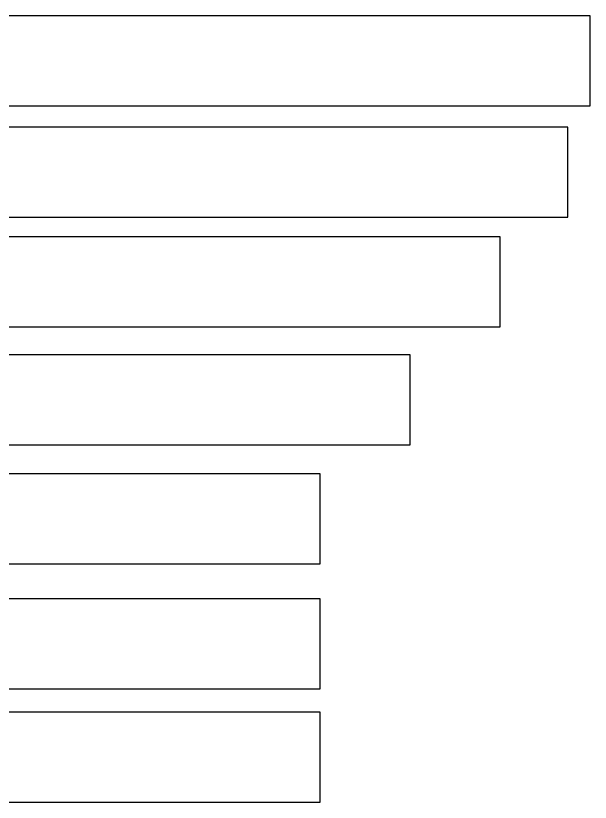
# Model space of a CAD drawing. Header units: millimetres. Extents: x -489 to 574, y -241 to 468.
# Drawn here: x -234.1 to -112.5, y -71.3 to 95.1 of the extents above; entities that cross this region are included whole.
import ezdxf

# ---------------------------------------------------------------- set-up
doc = ezdxf.new("R2010")
doc.units = ezdxf.units.MM
doc.layers.add('01_线宽0.15', color=7, linetype='Continuous')

msp = doc.modelspace()

# ---------------------------------------------------------------- linework, layer by layer
at = {"layer": '01_线宽0.15'}
for p, q in [((-112.51, 95.06), (-303.01, 95.06)), ((-112.51, 76.01), (-112.51, 95.06)), ((-303.01, 76.01), (-112.51, 76.01)), ((-117.27, 71.51), (-303.01, 71.51)), ((-117.27, 52.46), (-117.27, 71.51)), ((-303.01, 52.46), (-117.27, 52.46)), ((-131.56, 48.31), (-303.01, 48.31)), ((-131.56, 29.26), (-131.56, 48.31)), ((-303.01, 29.26), (-131.56, 29.26)), ((-150.61, 23.33), (-303.01, 23.33)), ((-150.61, 4.28), (-150.61, 23.33)), ((-303.01, 4.28), (-150.61, 4.28)), ((-169.66, -1.81), (-303.01, -1.81)), ((-169.66, -20.86), (-169.66, -1.81)), ((-303.01, -20.86), (-169.66, -20.86)), ((-169.66, -28.25), (-303.01, -28.25)), ((-169.66, -47.3), (-169.66, -28.25)), ((-303.01, -47.3), (-169.66, -47.3)), ((-169.66, -52.25), (-303.01, -52.25)), ((-169.66, -71.3), (-169.66, -52.25)), ((-303.01, -71.3), (-169.66, -71.3))]:
    msp.add_line(p, q, dxfattribs=at)

doc.saveas('drawing.dxf')
